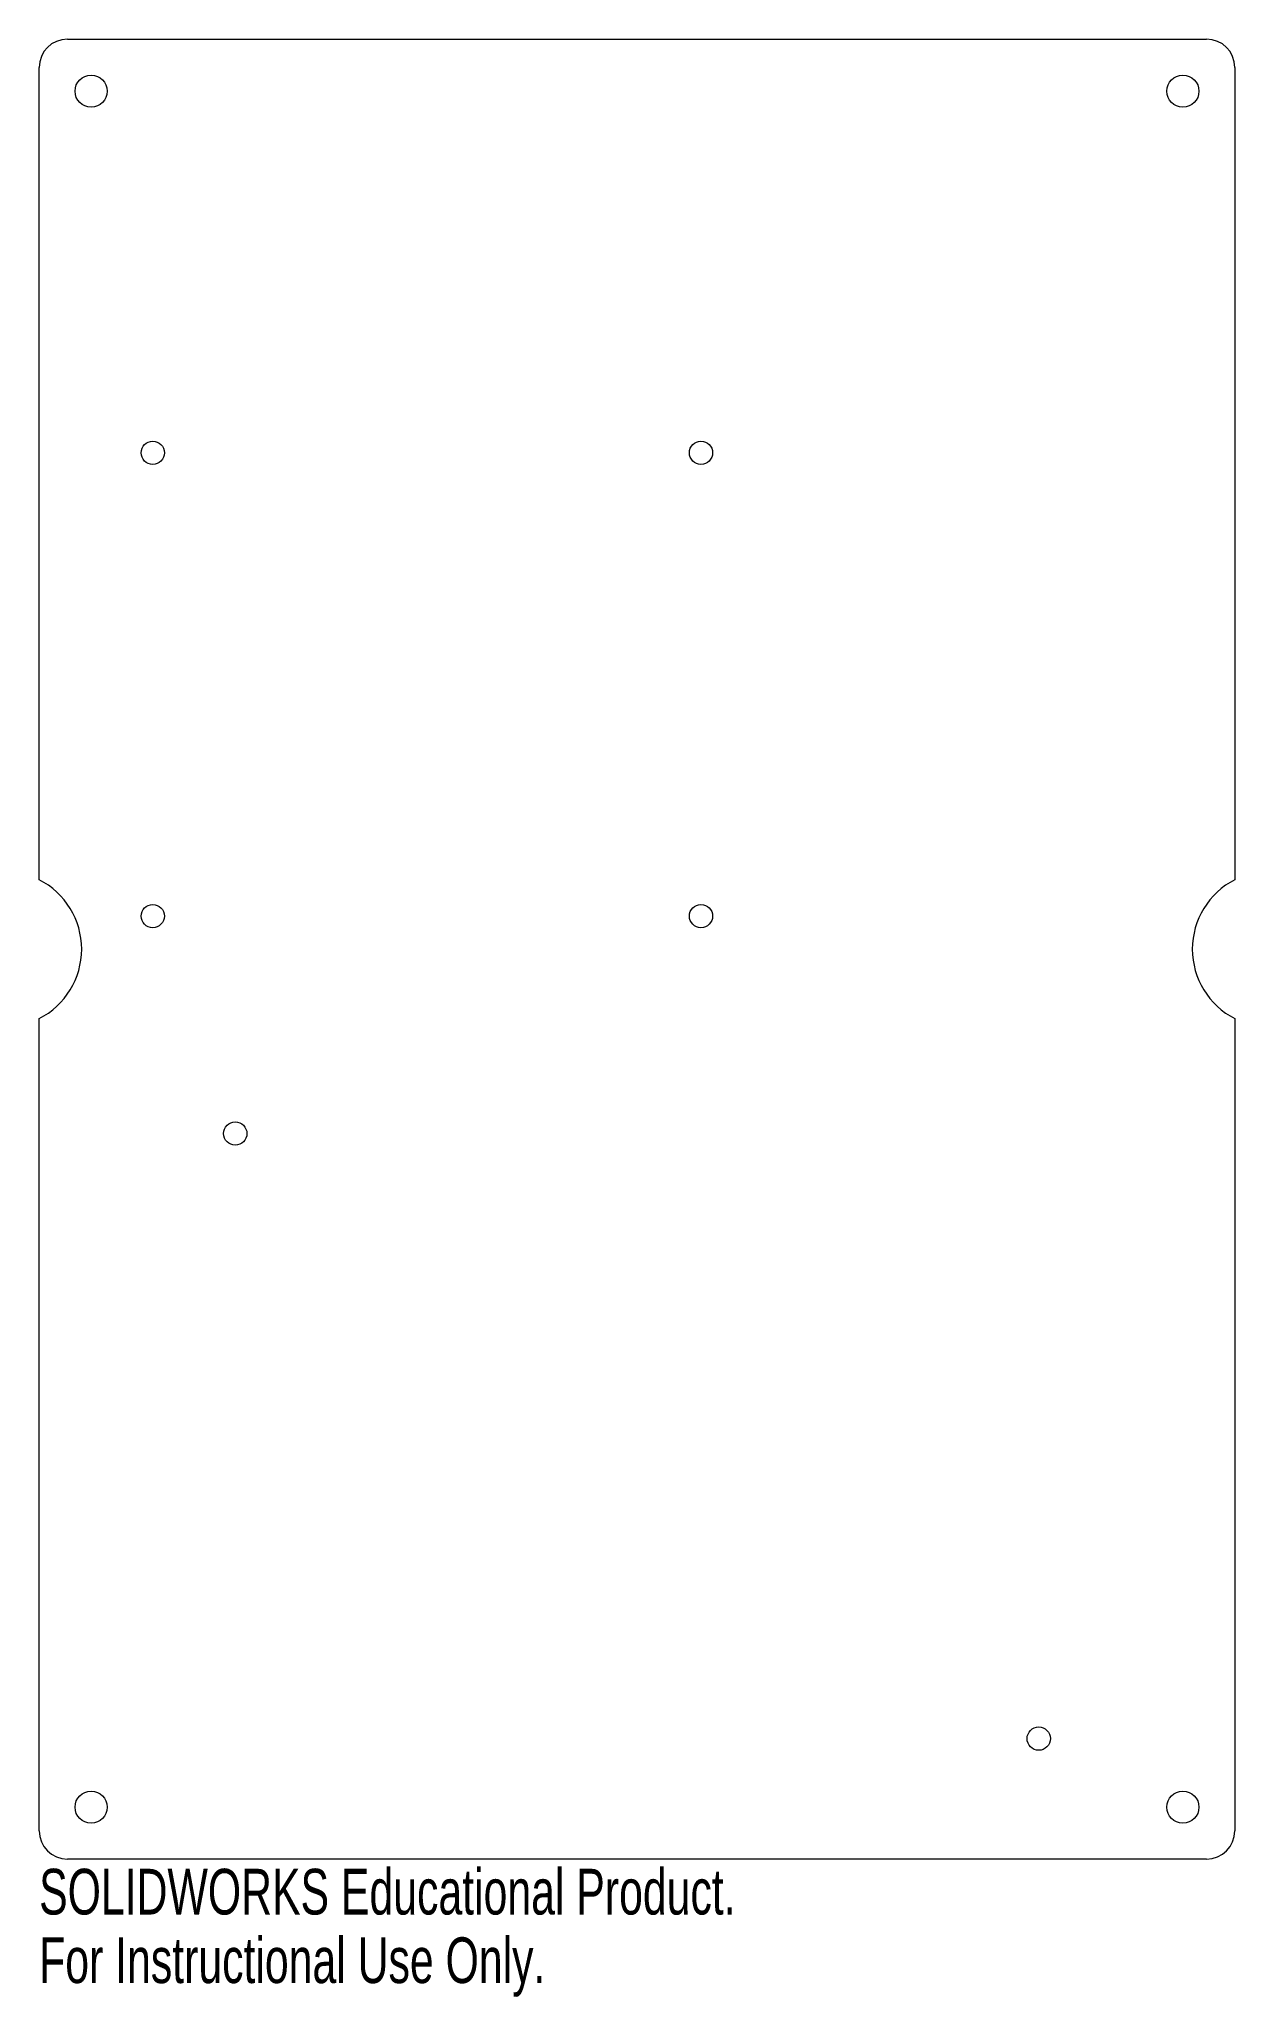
# Model space of a CAD drawing. Header units: millimetres. Extents: x -63 to 63, y -111 to 96.
import ezdxf

# ---------------------------------------------------------------- set-up
doc = ezdxf.new("R2010")
doc.units = ezdxf.units.MM
doc.styles.add('SLDTEXTSTYLE0', font='TXT', dxfattribs={"width": 0.7})

msp = doc.modelspace()

# ---------------------------------------------------------------- linework, layer by layer
at = {"color": 7, "linetype": 'Continuous', "lineweight": 15}
for p, q in [((-60.25, 96.25), (60.25, 96.25)), ((-63.25, 7.35), (-63.25, 93.25)), ((63.25, 93.25), (63.25, 7.35)), ((-63.25, -93.25), (-63.25, -7.35)), ((63.25, -7.35), (63.25, -93.25)), ((60.25, -96.25), (-60.25, -96.25))]:
    msp.add_line(p, q, dxfattribs=at)
for centre, radius in [((-57.75, 90.75), 1.7), ((57.75, 90.75), 1.7), ((-51.23, 52.5), 1.23), ((6.77, 52.5), 1.23), ((-51.23, 3.5), 1.23), ((6.77, 3.5), 1.23), ((-42.5, -19.5), 1.23), ((42.5, -83.5), 1.23), ((-57.75, -90.75), 1.7), ((57.75, -90.75), 1.7)]:
    msp.add_circle(centre, radius, dxfattribs=at)
for centre, radius, start, end in [((-60.25, 93.25), 3, 90, 180), ((60.25, 93.25), 3, 0, 90), ((-67, 0), 8.25, 297.0357, 62.9643), ((67, 0), 8.25, 117.0357, 242.9643), ((-60.25, -93.25), 3, 180, 270), ((60.25, -93.25), 3, 270, 0)]:
    msp.add_arc(centre, radius, start, end, dxfattribs=at)

# ---------------------------------------------------------------- texts
at = {"color": 7, "linetype": 'Continuous', "char_height": 4.8336, "attachment_point": 1, "style": 'SLDTEXTSTYLE0'}
for s, insert in [('SOLIDWORKS Educational Product.', (-63.25, -97.27)), ('For Instructional Use Only.', (-63.25, -104.52))]:
    msp.add_mtext(s, dxfattribs=dict(at, insert=insert))

doc.saveas('drawing.dxf')
